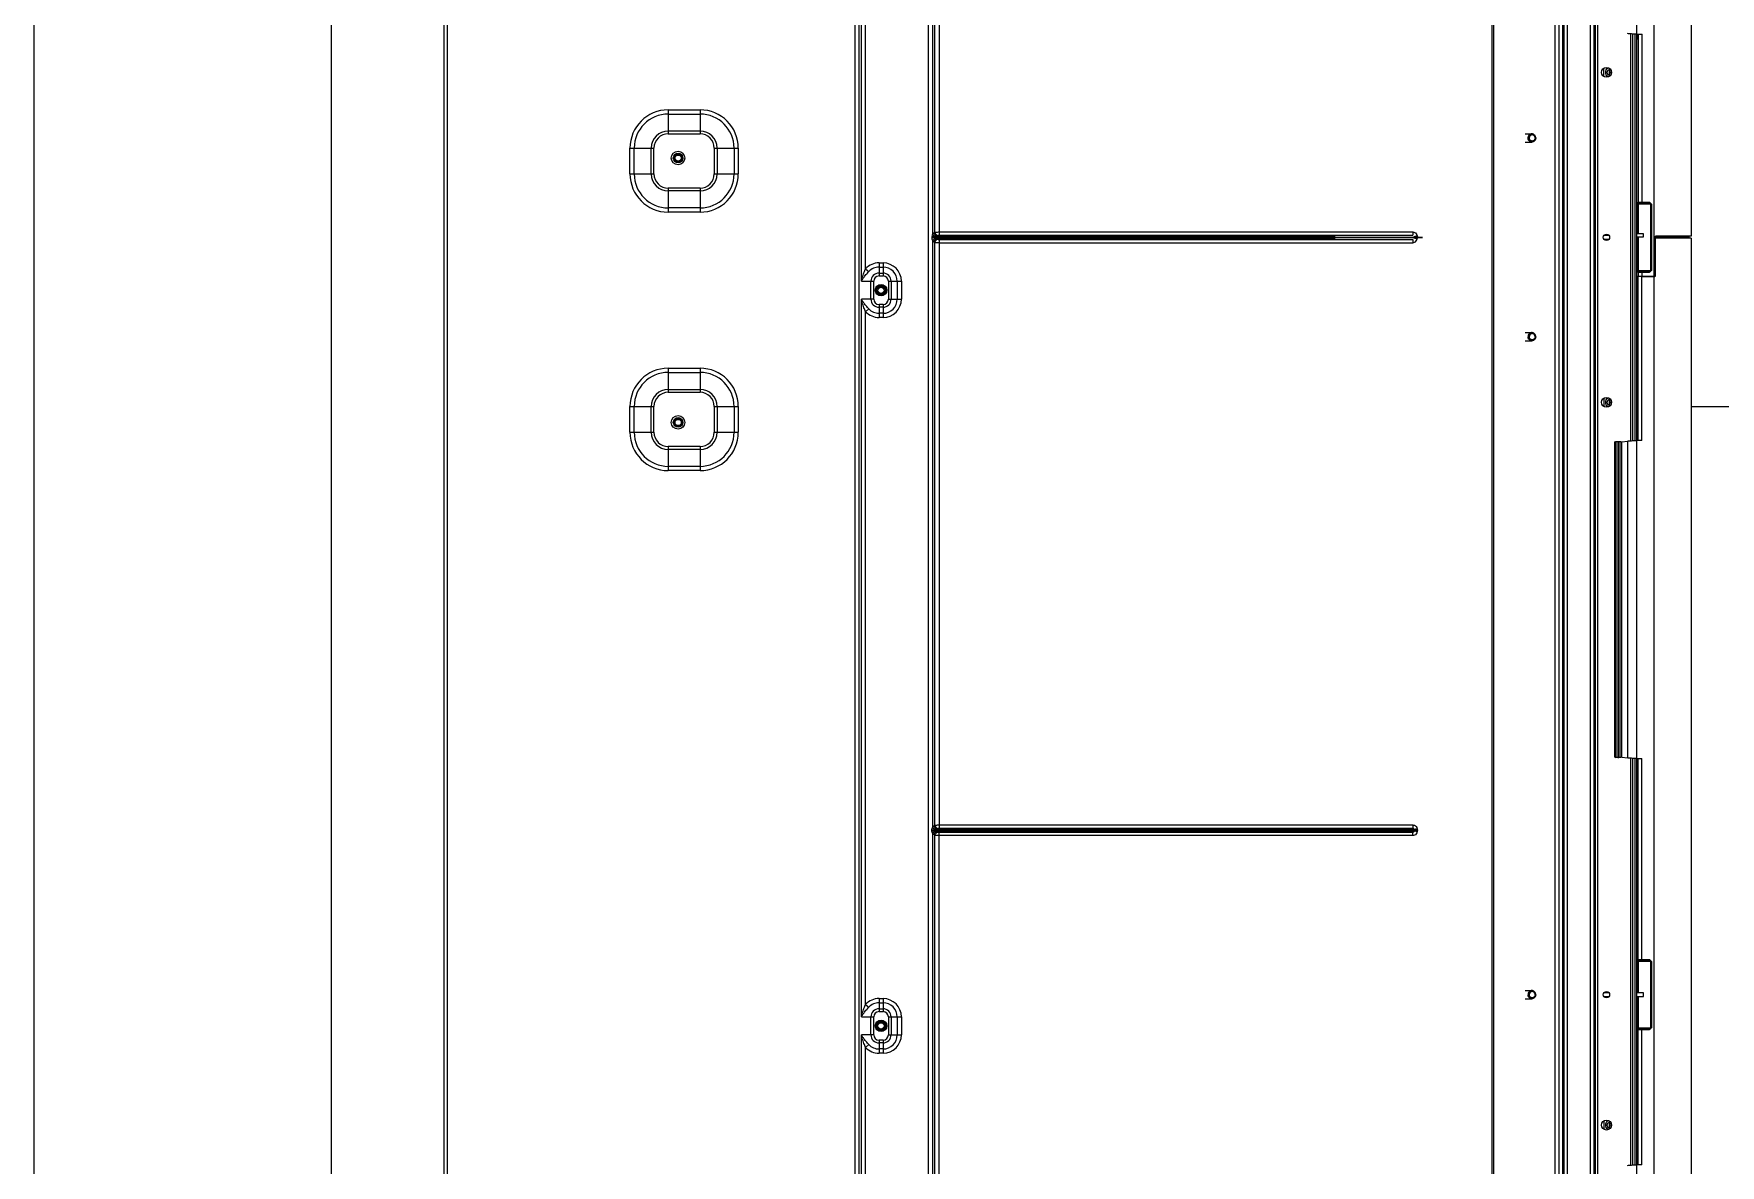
# Model space of a CAD drawing. Extents: x 544 to 914, y -40 to 56.
# Drawn here: x 645.087 to 645.937, y 26.771 to 27.341 of the extents above; entities that cross this region are included whole.
import ezdxf

# ---------------------------------------------------------------- set-up
doc = ezdxf.new("R2010")
doc.units = 0
doc.header["$LTSCALE"] = 0.5
doc.header["$MEASUREMENT"] = 0
doc.layers.get('0').update_dxf_attribs({"linetype": 'CONTINUOUS'})
doc.layers.add('008', color=1, linetype='CONTINUOUS')

# ---------------------------------------------------------------- blocks, each defined once
blk = doc.blocks.new('60k')
at = {"color": 1, "linetype": 'Continuous'}
for p, q in [((326.70579, -35.2721), (325.17654, -35.2721)), ((326.70579, -35.2739), (325.17654, -35.2739)), ((325.84289, -35.36598), (325.85591, -35.36598)), ((325.84289, -35.36598), (325.84289, -35.37808)), ((325.84289, -35.36811), (325.85591, -35.36811)), ((325.85591, -35.36598), (325.85591, -35.37808)), ((325.97313, -35.36598), (325.98615, -35.36598)), ((325.97313, -35.36598), (325.97313, -35.37808)), ((325.97313, -35.36811), (325.98615, -35.36811)), ((325.98615, -35.36598), (325.98615, -35.37808)), ((325.84289, -35.37666), (325.85591, -35.37666)), ((325.84289, -35.37808), (325.85591, -35.37808)), ((325.97313, -35.37666), (325.98615, -35.37666)), ((325.97313, -35.37808), (325.98615, -35.37808)), ((325.8357, -35.38526), (325.82361, -35.38526)), ((325.82361, -35.40129), (325.82361, -35.38526)), ((325.82573, -35.40129), (325.82573, -35.38526)), ((325.83428, -35.40129), (325.83428, -35.38526)), ((325.8357, -35.40129), (325.8357, -35.38526)), ((325.84549, -35.39022), (325.84578, -35.39022)), ((325.8503, -35.39022), (325.84991, -35.39022)), ((325.87519, -35.38526), (325.8631, -35.38526)), ((325.8631, -35.38526), (325.8631, -35.40129)), ((325.86451, -35.38526), (325.86451, -35.40129)), ((325.87306, -35.38526), (325.87306, -35.40129)), ((325.87519, -35.38526), (325.87519, -35.40129)), ((325.96594, -35.38526), (325.95385, -35.38526)), ((325.95385, -35.40129), (325.95385, -35.38526)), ((325.95598, -35.40129), (325.95598, -35.38526)), ((325.96453, -35.40129), (325.96453, -35.38526)), ((325.96594, -35.40129), (325.96594, -35.38526)), ((325.97874, -35.39022), (325.97903, -35.39022)), ((325.98355, -35.39022), (325.98316, -35.39022)), ((326.00543, -35.38526), (325.99334, -35.38526)), ((325.99334, -35.38526), (325.99334, -35.40129)), ((325.99476, -35.38526), (325.99476, -35.40129)), ((326.00331, -35.38526), (326.00331, -35.40129)), ((326.00543, -35.38526), (326.00543, -35.40129)), ((325.8357, -35.40129), (325.82361, -35.40129)), ((325.87519, -35.40129), (325.8631, -35.40129)), ((325.96594, -35.40129), (325.95385, -35.40129)), ((326.00543, -35.40129), (325.99334, -35.40129)), ((325.85591, -35.40848), (325.84289, -35.40848)), ((325.84289, -35.40848), (325.84289, -35.42057)), ((325.85591, -35.40989), (325.84289, -35.40989)), ((325.85591, -35.40848), (325.85591, -35.42057)), ((325.98615, -35.40848), (325.97313, -35.40848)), ((325.97313, -35.40848), (325.97313, -35.42057)), ((325.98615, -35.40989), (325.97313, -35.40989)), ((325.98615, -35.40848), (325.98615, -35.42057)), ((325.85591, -35.41845), (325.84289, -35.41845)), ((325.85591, -35.42057), (325.84289, -35.42057)), ((325.98615, -35.41845), (325.97313, -35.41845)), ((325.98615, -35.42057), (325.97313, -35.42057)), ((326.57836, -35.47925), (325.25889, -35.47925)), ((326.57836, -35.48137), (325.25889, -35.48137)), ((325.25889, -35.48262), (325.53921, -35.48262)), ((325.25889, -35.48474), (325.5329, -35.48474)), ((325.5329, -35.48474), (325.53435, -35.48629)), ((325.53921, -35.48883), (325.53921, -35.48262)), ((325.54823, -35.48262), (325.91001, -35.48262)), ((325.54823, -35.48262), (325.54823, -35.48883)), ((325.55455, -35.48474), (325.5531, -35.48629)), ((325.55455, -35.48474), (325.90369, -35.48474)), ((325.90369, -35.48474), (325.90514, -35.48629)), ((325.91001, -35.48883), (325.91001, -35.48262)), ((325.91902, -35.48262), (326.2808, -35.48262)), ((325.91902, -35.48262), (325.91902, -35.48883)), ((325.92534, -35.48474), (325.92389, -35.48629)), ((325.92534, -35.48474), (326.27448, -35.48474)), ((325.53654, -35.49151), (325.52995, -35.49151)), ((325.52995, -35.49351), (325.52995, -35.49151)), ((325.53208, -35.49351), (325.53208, -35.49151)), ((325.53512, -35.49351), (325.53512, -35.49151)), ((325.53654, -35.49351), (325.53654, -35.49151)), ((325.53921, -35.48742), (325.54823, -35.48742)), ((325.53921, -35.48883), (325.54823, -35.48883)), ((325.54082, -35.49251), (325.54162, -35.49251)), ((325.54663, -35.49251), (325.54583, -35.49251)), ((325.55749, -35.49151), (325.55091, -35.49151)), ((325.55091, -35.49151), (325.55091, -35.49351)), ((325.55233, -35.49151), (325.55233, -35.49351)), ((325.55537, -35.49151), (325.55537, -35.49351)), ((325.55749, -35.49151), (325.55749, -35.49351)), ((325.90733, -35.49151), (325.90075, -35.49151)), ((325.90075, -35.49351), (325.90075, -35.49151)), ((325.90287, -35.49351), (325.90287, -35.49151)), ((325.90591, -35.49351), (325.90591, -35.49151)), ((325.90733, -35.49351), (325.90733, -35.49151)), ((325.91001, -35.48742), (325.91902, -35.48742)), ((325.91001, -35.48883), (325.91902, -35.48883)), ((325.91161, -35.49251), (325.91237, -35.49251)), ((325.91742, -35.49251), (325.91657, -35.49251)), ((325.92828, -35.49151), (325.9217, -35.49151)), ((325.9217, -35.49151), (325.9217, -35.49351)), ((325.92312, -35.49151), (325.92312, -35.49351)), ((325.92616, -35.49151), (325.92616, -35.49351)), ((325.92828, -35.49151), (325.92828, -35.49351)), ((325.53654, -35.49351), (325.52995, -35.49351)), ((325.54823, -35.49619), (325.53921, -35.49619)), ((325.53921, -35.49619), (325.53921, -35.50277)), ((325.54823, -35.49761), (325.53921, -35.49761)), ((325.54823, -35.50065), (325.53921, -35.50065)), ((325.54823, -35.49619), (325.54823, -35.50277)), ((325.55749, -35.49351), (325.55091, -35.49351)), ((325.90733, -35.49351), (325.90075, -35.49351)), ((325.91902, -35.49619), (325.91001, -35.49619)), ((325.91001, -35.49619), (325.91001, -35.50277)), ((325.91902, -35.49761), (325.91001, -35.49761)), ((325.91902, -35.50065), (325.91001, -35.50065)), ((325.91902, -35.49619), (325.91902, -35.50277)), ((325.92828, -35.49351), (325.9217, -35.49351)), ((325.54823, -35.50277), (325.53921, -35.50277)), ((325.91902, -35.50277), (325.91001, -35.50277)), ((326.67353, -35.51631), (325.2088, -35.51631)), ((325.64079, -35.51844), (325.2088, -35.51844)), ((325.6421, -35.51815), (325.64252, -35.51815)), ((325.6421, -35.51815), (325.6421, -35.76046)), ((325.64252, -35.51815), (325.64252, -35.76046)), ((325.93953, -35.51848), (325.64383, -35.51844)), ((325.94138, -35.51815), (325.94095, -35.51815)), ((325.94138, -35.72133), (325.94138, -35.51815)), ((326.23851, -35.51844), (325.94268, -35.51844)), ((325.2088, -35.51968), (325.63981, -35.51968)), ((325.2088, -35.52181), (325.64117, -35.52181)), ((325.63961, -35.76046), (325.63961, -35.52181)), ((325.63981, -35.51968), (325.6401, -35.51919)), ((325.64117, -35.76046), (325.64117, -35.52181)), ((325.64137, -35.52096), (325.64166, -35.52046)), ((325.64166, -35.76046), (325.64166, -35.52046)), ((325.6421, -35.51925), (325.64252, -35.51925)), ((325.64295, -35.52046), (325.64324, -35.52096)), ((325.64295, -35.76046), (325.64295, -35.52046)), ((325.94003, -35.52181), (325.64344, -35.52181)), ((325.64344, -35.52181), (325.64344, -35.76046)), ((325.64451, -35.51919), (325.6448, -35.51968)), ((325.6448, -35.51968), (325.93867, -35.51968)), ((325.64501, -35.52181), (325.64501, -35.76046)), ((325.93847, -35.52181), (325.93847, -35.76051)), ((325.93896, -35.51919), (325.93867, -35.51968)), ((325.94003, -35.52181), (325.94003, -35.76051)), ((325.94052, -35.52046), (325.94023, -35.52096)), ((325.94052, -35.72133), (325.94052, -35.52046)), ((325.94138, -35.51925), (325.94095, -35.51925)), ((325.94095, -35.72133), (325.94095, -35.51925)), ((325.94181, -35.52046), (325.9421, -35.52096)), ((325.94181, -35.72133), (325.94181, -35.52046)), ((326.23889, -35.52181), (325.9423, -35.52181)), ((325.9423, -35.52181), (325.9423, -35.76051)), ((325.94337, -35.51919), (325.94366, -35.51968)), ((325.94366, -35.51968), (326.23753, -35.51968)), ((325.94386, -35.52181), (325.94386, -35.76051)), ((325.94092, -35.76536), (325.94092, -35.72135)), ((325.94117, -35.72133), (325.94117, -35.76534)), ((325.63961, -35.76046), (325.64166, -35.76046)), ((325.64152, -35.76271), (325.64198, -35.76099)), ((325.6421, -35.76046), (325.64252, -35.76046)), ((325.64212, -35.76279), (325.64212, -35.76046)), ((325.64249, -35.76101), (325.64212, -35.76101)), ((325.64249, -35.76279), (325.64212, -35.76279)), ((325.64249, -35.76279), (325.64249, -35.76046)), ((325.6431, -35.76271), (325.64263, -35.76099)), ((325.64501, -35.76046), (325.64295, -35.76046)), ((325.94003, -35.76051), (325.93847, -35.76051)), ((325.94084, -35.761), (325.94043, -35.76274)), ((325.94095, -35.7628), (325.94095, -35.76101)), ((325.94138, -35.7628), (325.94095, -35.7628)), ((325.94138, -35.7628), (325.94138, -35.76101)), ((325.9419, -35.76274), (325.94149, -35.761)), ((325.94386, -35.76051), (325.9423, -35.76051)), ((326.7076, -35.80025), (325.17473, -35.80025)), ((325.17654, -35.80141), (326.70579, -35.80141)), ((325.55738, -35.81716), (325.55738, -35.82048)), ((325.56152, -35.81716), (325.56152, -35.82048)), ((325.889, -35.81716), (325.889, -35.82048)), ((325.89314, -35.81716), (325.89314, -35.82048)), ((325.98919, -35.81716), (325.98919, -35.82048)), ((325.99333, -35.81716), (325.99333, -35.82048)), ((325.17654, -35.83231), (326.70579, -35.83231)), ((326.70579, -35.83402), (325.17654, -35.83402)), ((325.17654, -35.83602), (326.70579, -35.83602)), ((325.17654, -35.83672), (326.70579, -35.83672)), ((325.17654, -35.83852), (326.70579, -35.83852)), ((325.17654, -35.85005), (326.70579, -35.85005)), ((325.17654, -35.85184), (326.70579, -35.85184)), ((325.17654, -35.85263), (326.70579, -35.85263)), ((326.70579, -35.85363), (325.17654, -35.85363)), ((325.4958, -35.85672), (325.49166, -35.85672)), ((325.55789, -35.85775), (325.55831, -35.85775)), ((325.55833, -35.85696), (325.55831, -35.85775)), ((325.55831, -35.85775), (325.55831, -35.85922)), ((325.55845, -35.85685), (325.55845, -35.85934)), ((325.56045, -35.85934), (325.56045, -35.85685)), ((325.56058, -35.85696), (325.56059, -35.85775)), ((325.56059, -35.85775), (325.56101, -35.85775)), ((325.56059, -35.85922), (325.56059, -35.85775)), ((325.86008, -35.85672), (325.85594, -35.85672)), ((325.9396, -35.85775), (325.94002, -35.85775)), ((325.94004, -35.85696), (325.94002, -35.85775)), ((325.94002, -35.85775), (325.94002, -35.85922)), ((325.94016, -35.85685), (325.94016, -35.85934)), ((325.94217, -35.85934), (325.94217, -35.85685)), ((325.94229, -35.85696), (325.94231, -35.85775)), ((325.94231, -35.85922), (325.94231, -35.85775)), ((325.94231, -35.85775), (325.94273, -35.85775)), ((326.02222, -35.85676), (326.02642, -35.85676)), ((325.49494, -35.85942), (325.49252, -35.85942)), ((325.67913, -35.86588), (325.67879, -35.86861)), ((325.67892, -35.86453), (325.67893, -35.8643)), ((325.67894, -35.86378), (325.67893, -35.8643)), ((325.83832, -35.8643), (325.67893, -35.8643)), ((325.83831, -35.86378), (325.67894, -35.86378)), ((325.83826, -35.8653), (325.67899, -35.8653)), ((325.679, -35.86289), (325.67902, -35.86281)), ((325.6792, -35.86231), (325.67902, -35.86281)), ((325.83823, -35.86281), (325.67902, -35.86281)), ((325.67913, -35.86588), (325.83812, -35.86588)), ((325.83805, -35.86231), (325.6792, -35.86231)), ((325.83798, -35.86222), (325.67927, -35.86222)), ((325.83805, -35.86231), (325.83823, -35.86281)), ((325.83811, -35.86578), (325.83812, -35.86588)), ((325.83812, -35.86588), (325.83846, -35.86861)), ((325.83828, -35.86528), (325.83826, -35.8653)), ((325.8383, -35.86356), (325.83831, -35.86378)), ((325.83831, -35.86378), (325.83832, -35.8643)), ((325.85922, -35.85942), (325.8568, -35.85942)), ((326.02551, -35.85944), (326.02313, -35.85944)), ((325.47367, -35.87326), (325.31342, -35.87326)), ((325.47354, -35.87039), (325.67862, -35.87039)), ((325.4736, -35.87136), (325.67857, -35.87136)), ((325.47367, -35.87257), (325.6785, -35.87257)), ((325.47373, -35.87598), (325.47367, -35.87326)), ((325.47367, -35.87335), (325.6785, -35.87335)), ((325.47367, -35.87378), (325.47606, -35.87378)), ((325.47367, -35.87403), (325.54181, -35.87403)), ((325.47622, -35.87335), (325.47606, -35.87378)), ((325.54181, -35.87403), (325.54182, -35.87335)), ((325.54241, -35.87375), (325.5423, -35.87972)), ((325.54231, -35.87452), (325.54233, -35.87335)), ((325.54241, -35.87335), (325.54241, -35.87375)), ((325.54278, -35.87363), (325.54291, -35.87362)), ((325.54291, -35.87423), (325.5428, -35.88027)), ((325.54291, -35.87335), (325.54291, -35.87423)), ((325.54291, -35.87362), (325.55833, -35.87362)), ((325.54291, -35.87423), (325.55834, -35.87423)), ((325.55833, -35.87362), (325.55833, -35.87335)), ((325.55833, -35.87362), (325.55833, -35.87388)), ((325.55852, -35.87335), (325.55852, -35.87679)), ((325.56038, -35.87679), (325.56039, -35.87335)), ((325.56057, -35.87423), (325.56038, -35.87679)), ((325.56057, -35.87362), (325.576, -35.87362)), ((325.56057, -35.87423), (325.576, -35.87423)), ((325.576, -35.87423), (325.576, -35.87335)), ((325.57613, -35.87363), (325.576, -35.87362)), ((325.5761, -35.88027), (325.576, -35.87423)), ((325.5765, -35.87375), (325.5765, -35.87335)), ((325.5766, -35.87972), (325.5765, -35.87375)), ((325.57657, -35.87335), (325.57659, -35.87452)), ((325.57708, -35.87335), (325.57709, -35.87403)), ((325.57709, -35.87403), (325.6785, -35.87403)), ((325.67595, -35.87335), (325.67611, -35.87378)), ((325.67611, -35.87378), (325.6785, -35.87378)), ((325.6785, -35.87326), (325.67844, -35.87598)), ((325.83875, -35.87326), (325.6785, -35.87326)), ((325.83846, -35.86861), (325.67879, -35.86861)), ((325.83863, -35.87039), (326.04371, -35.87039)), ((325.83868, -35.87136), (326.04365, -35.87136)), ((325.83875, -35.87257), (326.04358, -35.87257)), ((325.83881, -35.87598), (325.83875, -35.87326)), ((325.83875, -35.87335), (326.04358, -35.87335)), ((325.83875, -35.87378), (325.84114, -35.87378)), ((325.83875, -35.87403), (325.92163, -35.87403)), ((325.8413, -35.87335), (325.84114, -35.87378)), ((325.92163, -35.87335), (325.92163, -35.88284)), ((325.92163, -35.87421), (325.92352, -35.87421)), ((325.92352, -35.87421), (325.92354, -35.87335)), ((325.92412, -35.87375), (325.92401, -35.87972)), ((325.92402, -35.8747), (325.92405, -35.87335)), ((325.92412, -35.87335), (325.92412, -35.87375)), ((325.9245, -35.87363), (325.92462, -35.87362)), ((325.92462, -35.87423), (325.92451, -35.88027)), ((325.92462, -35.87335), (325.92462, -35.87423)), ((325.92462, -35.87362), (325.94123, -35.87362)), ((325.92462, -35.87423), (325.94124, -35.87423)), ((325.94123, -35.87335), (325.94123, -35.87362)), ((325.94123, -35.87362), (325.94123, -35.87388)), ((325.94123, -35.87418), (325.94124, -35.87423)), ((325.94141, -35.87335), (325.94142, -35.8768)), ((325.94292, -35.8768), (325.94292, -35.87335)), ((325.9431, -35.87423), (325.94292, -35.8768)), ((325.9431, -35.87423), (325.95771, -35.87423)), ((325.94311, -35.87362), (325.95771, -35.87362)), ((325.95771, -35.87423), (325.95771, -35.87335)), ((325.95784, -35.87363), (325.95771, -35.87362)), ((325.95782, -35.88027), (325.95771, -35.87423)), ((325.95821, -35.87375), (325.95821, -35.87335)), ((325.95832, -35.87972), (325.95821, -35.87375)), ((325.95828, -35.87335), (325.95831, -35.8747)), ((325.95879, -35.87335), (325.95881, -35.87421)), ((325.95881, -35.87421), (326.04358, -35.87421)), ((326.04099, -35.87335), (326.04119, -35.87394)), ((326.04119, -35.87394), (326.04358, -35.87394)), ((326.04358, -35.87326), (326.04352, -35.87615)), ((326.20383, -35.87326), (326.04358, -35.87326)), ((325.17573, -35.8822), (326.7068, -35.8822)), ((325.47373, -35.87598), (325.54231, -35.87598)), ((325.5418, -35.87972), (325.5418, -35.87598)), ((325.5418, -35.87972), (325.5423, -35.87972)), ((325.5423, -35.87972), (325.54231, -35.87598)), ((325.5761, -35.88027), (325.5428, -35.88027)), ((325.5428, -35.88076), (325.5428, -35.88027)), ((325.5761, -35.88076), (325.5428, -35.88076)), ((325.55852, -35.87679), (325.56038, -35.87679)), ((325.5761, -35.88076), (325.5761, -35.88027)), ((325.5766, -35.87598), (325.67844, -35.87598)), ((325.5766, -35.87598), (325.5766, -35.87972)), ((325.5771, -35.87972), (325.5766, -35.87972)), ((325.5771, -35.87598), (325.5771, -35.87972)), ((325.83881, -35.87598), (325.92163, -35.87598)), ((325.92146, -35.87615), (325.92145, -35.88241)), ((325.92146, -35.87615), (325.92402, -35.87615)), ((325.92163, -35.88284), (325.94066, -35.88284)), ((325.92183, -35.88283), (325.92195, -35.88285)), ((325.92195, -35.88285), (325.94167, -35.88285)), ((325.92351, -35.87972), (325.92352, -35.87615)), ((325.92351, -35.87972), (325.92401, -35.87972)), ((325.92401, -35.87972), (325.92402, -35.87615)), ((325.92451, -35.88076), (325.92451, -35.88027)), ((325.95782, -35.88027), (325.92451, -35.88027)), ((325.95782, -35.88076), (325.92451, -35.88076)), ((325.94066, -35.90084), (325.94066, -35.88284)), ((325.94117, -35.89985), (325.94117, -35.88285)), ((325.94142, -35.8768), (325.94292, -35.8768)), ((325.94167, -35.90085), (325.94167, -35.88285)), ((325.95782, -35.88076), (325.95782, -35.88027)), ((325.95831, -35.87615), (325.95832, -35.87972)), ((325.95831, -35.87615), (326.04352, -35.87615)), ((325.95882, -35.87972), (325.95832, -35.87972)), ((325.95881, -35.87615), (325.95882, -35.87972)), ((325.17556, -35.90086), (325.94066, -35.90086)), ((325.94167, -35.90086), (326.7068, -35.90086))]:
    blk.add_line(p, q, dxfattribs=at)
for points in [[(325.64181, -35.51972), (325.64185, -35.51959), (325.6419, -35.51948), (325.64195, -35.51939), (325.64199, -35.51931), (325.64204, -35.51927), (325.6421, -35.51925)], [(325.64252, -35.51925), (325.64257, -35.51927), (325.64262, -35.51931), (325.64267, -35.51938), (325.64272, -35.51948), (325.64276, -35.51959), (325.6428, -35.51972)], [(325.6421, -35.76039), (325.64201, -35.76044), (325.64193, -35.76046), (325.64184, -35.76047), (325.64176, -35.76046), (325.64171, -35.76048), (325.64166, -35.7605)], [(325.64212, -35.76101), (325.6421, -35.76101), (325.64208, -35.76101), (325.64205, -35.761), (325.64203, -35.761), (325.64201, -35.761), (325.64198, -35.76099)], [(325.64263, -35.76099), (325.64261, -35.761), (325.64259, -35.761), (325.64256, -35.761), (325.64254, -35.76101), (325.64251, -35.76101), (325.64249, -35.76101)], [(325.64295, -35.76047), (325.6429, -35.76047), (325.64284, -35.76046), (325.64277, -35.76047), (325.64268, -35.76046), (325.6426, -35.76045), (325.64252, -35.76043)], [(325.94043, -35.76274), (325.94052, -35.76276), (325.9406, -35.76277), (325.94069, -35.76278), (325.94078, -35.76279), (325.94087, -35.7628), (325.94095, -35.7628)], [(325.9419, -35.76274), (325.94181, -35.76276), (325.94173, -35.76277), (325.94164, -35.76278), (325.94155, -35.76279), (325.94146, -35.7628), (325.94138, -35.7628)], [(325.67899, -35.8653), (325.67897, -35.86528), (325.67896, -35.8652), (325.67894, -35.86508), (325.67893, -35.86492), (325.67893, -35.86473), (325.67892, -35.86453)], [(325.67894, -35.86378), (325.67895, -35.86356), (325.67896, -35.86335), (325.67897, -35.86317), (325.67899, -35.86301), (325.679, -35.86289)], [(325.67913, -35.86588), (325.67914, -35.86578), (325.67914, -35.86566), (325.67915, -35.86553), (325.67915, -35.8654), (325.67915, -35.8653)], [(325.8381, -35.8653), (325.8381, -35.8654), (325.8381, -35.86553), (325.83811, -35.86566), (325.83811, -35.86578)], [(325.83823, -35.86281), (325.83825, -35.86289), (325.83826, -35.86301), (325.83828, -35.86317), (325.83829, -35.86335), (325.8383, -35.86356)], [(325.83832, -35.8643), (325.83832, -35.86453), (325.83832, -35.86474), (325.83832, -35.86493), (325.83831, -35.86509), (325.83829, -35.86521), (325.83828, -35.86528)], [(325.54181, -35.87403), (325.54194, -35.87405), (325.54206, -35.8741), (325.54217, -35.87418), (325.54225, -35.87428), (325.5423, -35.87439), (325.54231, -35.87452)], [(325.54241, -35.87375), (325.54243, -35.87371), (325.54248, -35.87368), (325.54256, -35.87366), (325.54266, -35.87364), (325.54278, -35.87363)], [(325.54291, -35.87423), (325.54278, -35.87421), (325.54266, -35.87417), (325.54255, -35.87409), (325.54247, -35.87399), (325.54242, -35.87387), (325.54241, -35.87375)], [(325.55833, -35.87388), (325.55833, -35.874), (325.55834, -35.87411), (325.55834, -35.87418), (325.55834, -35.87423)], [(325.56057, -35.87423), (325.56057, -35.87418), (325.56057, -35.87411), (325.56057, -35.874), (325.56057, -35.87388), (325.56057, -35.87376), (325.56057, -35.87335)], [(325.5765, -35.87375), (325.57648, -35.87387), (325.57643, -35.87399), (325.57635, -35.87409), (325.57625, -35.87417), (325.57613, -35.87421), (325.576, -35.87423)], [(325.5765, -35.87375), (325.57648, -35.87371), (325.57643, -35.87368), (325.57635, -35.87366), (325.57625, -35.87364), (325.57613, -35.87363)], [(325.57709, -35.87403), (325.57696, -35.87405), (325.57684, -35.8741), (325.57674, -35.87418), (325.57666, -35.87428), (325.57661, -35.87439), (325.57659, -35.87452)], [(325.92352, -35.87421), (325.92365, -35.87423), (325.92377, -35.87428), (325.92388, -35.87435), (325.92396, -35.87445), (325.92401, -35.87457), (325.92402, -35.8747)], [(325.92412, -35.87375), (325.92414, -35.87371), (325.92419, -35.87368), (325.92427, -35.87366), (325.92438, -35.87364), (325.9245, -35.87363)], [(325.92462, -35.87423), (325.92449, -35.87421), (325.92437, -35.87417), (325.92427, -35.87409), (325.92419, -35.87399), (325.92414, -35.87387), (325.92412, -35.87375)], [(325.94123, -35.87388), (325.94123, -35.874), (325.94123, -35.87411), (325.94123, -35.87418)], [(325.9431, -35.87423), (325.9431, -35.87418), (325.9431, -35.87411), (325.94311, -35.874), (325.94311, -35.87388), (325.94311, -35.87376), (325.94311, -35.87335)], [(325.95821, -35.87375), (325.95819, -35.87387), (325.95814, -35.87399), (325.95806, -35.87409), (325.95796, -35.87417), (325.95784, -35.87421), (325.95771, -35.87423)], [(325.95821, -35.87375), (325.95819, -35.87371), (325.95814, -35.87368), (325.95806, -35.87366), (325.95796, -35.87364), (325.95784, -35.87363)], [(325.95881, -35.87421), (325.95868, -35.87423), (325.95856, -35.87428), (325.95845, -35.87435), (325.95837, -35.87445), (325.95832, -35.87457), (325.95831, -35.8747)], [(325.5428, -35.88027), (325.54267, -35.88025), (325.54255, -35.88019), (325.54244, -35.8801), (325.54237, -35.87999), (325.54232, -35.87986), (325.5423, -35.87972)], [(325.5766, -35.87972), (325.57659, -35.87986), (325.57654, -35.87999), (325.57646, -35.8801), (325.57636, -35.88019), (325.57624, -35.88025), (325.5761, -35.88027)], [(325.92145, -35.88241), (325.92147, -35.88252), (325.92152, -35.88263), (325.9216, -35.88272)], [(325.9216, -35.88272), (325.92171, -35.88279), (325.92183, -35.88283)], [(325.92451, -35.88027), (325.92438, -35.88025), (325.92426, -35.88019), (325.92416, -35.8801), (325.92408, -35.87999), (325.92403, -35.87986), (325.92401, -35.87972)], [(325.95832, -35.87972), (325.9583, -35.87986), (325.95825, -35.87999), (325.95818, -35.8801), (325.95807, -35.88019), (325.95795, -35.88025), (325.95782, -35.88027)]]:
    blk.add_lwpolyline(points, dxfattribs=at)
for centre, radius in [((325.8479, -35.39022), 0.00341), ((325.8479, -35.39022), 0.0024), ((325.84785, -35.39027), 0.00207), ((325.84785, -35.39027), 0.00157), ((325.98114, -35.39022), 0.00341), ((325.98114, -35.39022), 0.0024), ((325.98109, -35.39027), 0.00207), ((325.98109, -35.39027), 0.00157), ((325.54372, -35.49251), 0.00291), ((325.54372, -35.49251), 0.0024), ((325.54372, -35.49251), 0.0021), ((325.54372, -35.49251), 0.0016), ((325.91452, -35.49251), 0.00291), ((325.91452, -35.49251), 0.0024), ((325.91447, -35.49251), 0.0021), ((325.91447, -35.49251), 0.0016), ((325.49373, -35.85811), 0.0025), ((325.55945, -35.8581), 0.0016), ((325.85801, -35.85811), 0.0025), ((325.94117, -35.8581), 0.0016), ((326.02432, -35.85811), 0.0025)]:
    blk.add_circle(centre, radius, dxfattribs=at)
for centre, radius, start, end in [((325.84289, -35.38526), 0.01928, 90, 180), ((325.84289, -35.38526), 0.01715, 90, 180), ((325.85591, -35.38526), 0.01928, 0, 90), ((325.85591, -35.38526), 0.01715, 0, 90), ((325.97313, -35.38526), 0.01928, 90, 180), ((325.97313, -35.38526), 0.01715, 90, 180), ((325.98615, -35.38526), 0.01928, 0, 90), ((325.98615, -35.38526), 0.01715, 0, 90), ((325.84289, -35.38526), 0.0086, 90, 180), ((325.84289, -35.38526), 0.00718, 90, 180), ((325.85591, -35.38526), 0.0086, 0, 90), ((325.85591, -35.38526), 0.00718, 0, 90), ((325.97313, -35.38526), 0.0086, 90, 180), ((325.97313, -35.38526), 0.00718, 90, 180), ((325.98615, -35.38526), 0.0086, 0, 90), ((325.98615, -35.38526), 0.00718, 0, 90), ((325.84289, -35.40129), 0.01928, 180, 270), ((325.84289, -35.40129), 0.01715, 180, 270), ((325.84289, -35.40129), 0.0086, 180, 270), ((325.84289, -35.40129), 0.00718, 180, 270), ((325.85591, -35.40129), 0.01928, 270, 0), ((325.85591, -35.40129), 0.0086, 270, 0), ((325.85591, -35.40129), 0.00718, 270, 0), ((325.85591, -35.40129), 0.01715, 270, 0), ((325.97313, -35.40129), 0.01928, 180, 270), ((325.97313, -35.40129), 0.01715, 180, 270), ((325.97313, -35.40129), 0.0086, 180, 270), ((325.97313, -35.40129), 0.00718, 180, 270), ((325.98615, -35.40129), 0.01928, 270, 0), ((325.98615, -35.40129), 0.0086, 270, 0), ((325.98615, -35.40129), 0.00718, 270, 0), ((325.98615, -35.40129), 0.01715, 270, 0), ((325.53921, -35.49151), 0.00926, 133.02072, 180), ((325.54823, -35.49151), 0.00926, 0, 46.97928), ((325.91001, -35.49151), 0.00926, 133.02072, 180), ((325.91902, -35.49151), 0.00926, 0, 46.97928), ((325.53921, -35.49151), 0.00713, 133.02072, 180), ((325.53921, -35.49151), 0.00409, 90, 180), ((325.53921, -35.49151), 0.00268, 90, 180), ((325.54823, -35.49151), 0.00409, 0, 90), ((325.54823, -35.49151), 0.00268, 0, 90), ((325.54823, -35.49151), 0.00713, 0, 46.97928), ((325.91001, -35.49151), 0.00713, 133.02072, 180), ((325.91001, -35.49151), 0.00409, 90, 180), ((325.91001, -35.49151), 0.00268, 90, 180), ((325.91902, -35.49151), 0.00409, 0, 90), ((325.91902, -35.49151), 0.00268, 0, 90), ((325.91902, -35.49151), 0.00713, 0, 46.97928), ((325.53921, -35.49351), 0.00926, 180, 270), ((325.53921, -35.49351), 0.00713, 180, 270), ((325.53921, -35.49351), 0.00409, 180, 270), ((325.53921, -35.49351), 0.00268, 180, 270), ((325.54823, -35.49351), 0.00713, 270, 0), ((325.54823, -35.49351), 0.00926, 270, 0), ((325.54823, -35.49351), 0.00409, 270, 0), ((325.54823, -35.49351), 0.00268, 270, 0), ((325.91001, -35.49351), 0.00926, 180, 270), ((325.91001, -35.49351), 0.00713, 180, 270), ((325.91001, -35.49351), 0.00409, 180, 270), ((325.91001, -35.49351), 0.00268, 180, 270), ((325.91902, -35.49351), 0.00713, 270, 0), ((325.91902, -35.49351), 0.00926, 270, 0), ((325.91902, -35.49351), 0.00409, 270, 0), ((325.91902, -35.49351), 0.00268, 270, 0)]:
    blk.add_arc(centre, radius, start, end, dxfattribs=at)
for points in [[(325.5329, -35.48474), (325.53384, -35.48432), (325.53491, -35.48389), (325.53614, -35.48345), (325.53757, -35.48302), (325.53921, -35.48262)], [(325.53435, -35.48629), (325.53506, -35.48564), (325.53587, -35.48493), (325.5368, -35.48418), (325.53791, -35.4834), (325.53921, -35.48262)], [(325.54823, -35.48262), (325.54986, -35.48302), (325.55128, -35.48344), (325.55252, -35.48388), (325.55361, -35.48432), (325.55455, -35.48474)], [(325.54823, -35.48262), (325.54952, -35.48339), (325.55062, -35.48417), (325.55156, -35.48492), (325.55238, -35.48563), (325.5531, -35.48629)], [(325.90369, -35.48474), (325.90463, -35.48432), (325.9057, -35.48389), (325.90693, -35.48345), (325.90836, -35.48302), (325.91001, -35.48262)], [(325.90514, -35.48629), (325.90586, -35.48564), (325.90666, -35.48493), (325.9076, -35.48418), (325.9087, -35.4834), (325.91001, -35.48262)], [(325.91902, -35.48262), (325.92065, -35.48302), (325.92207, -35.48344), (325.92332, -35.48388), (325.9244, -35.48432), (325.92534, -35.48474)], [(325.91902, -35.48262), (325.92031, -35.48339), (325.92141, -35.48417), (325.92236, -35.48492), (325.92317, -35.48563), (325.92389, -35.48629)], [(325.6401, -35.51919), (325.64052, -35.51866), (325.6408, -35.51855)], [(325.64079, -35.51844), (325.64163, -35.51819), (325.64203, -35.51829)], [(325.64079, -35.51844), (325.64153, -35.51923), (325.64181, -35.51972)], [(325.64252, -35.51815), (325.64342, -35.51829), (325.64376, -35.51851)], [(325.64383, -35.51844), (325.64308, -35.51923), (325.6428, -35.51972)], [(325.64383, -35.51844), (325.64432, -35.5189), (325.64441, -35.51919)], [(325.93953, -35.51848), (325.93911, -35.51896), (325.939, -35.5192)], [(325.94064, -35.51982), (325.94033, -35.51933), (325.93994, -35.51888), (325.9395, -35.51854)], [(325.94095, -35.51815), (325.93994, -35.51833), (325.93963, -35.51854)], [(325.94095, -35.51925), (325.94095, -35.51849), (325.94095, -35.51815)], [(325.94268, -35.51844), (325.94187, -35.51819), (325.94146, -35.5183)], [(325.94268, -35.51844), (325.94192, -35.51922), (325.94167, -35.51975)], [(325.94268, -35.51844), (325.94319, -35.51892), (325.94329, -35.5192)], [(325.63961, -35.52181), (325.63963, -35.52104), (325.6397, -35.5203), (325.63981, -35.51968)], [(325.63981, -35.51968), (325.64047, -35.51998), (325.64102, -35.52043), (325.64137, -35.52096)], [(325.6401, -35.51919), (325.64076, -35.51948), (325.64131, -35.51993), (325.64166, -35.52046)], [(325.64117, -35.52181), (325.64126, -35.52121), (325.64143, -35.52104)], [(325.64166, -35.52046), (325.64181, -35.51972)], [(325.6428, -35.51972), (325.64295, -35.52046)], [(325.64451, -35.51919), (325.64386, -35.51948), (325.64331, -35.51993), (325.64295, -35.52046)], [(325.6448, -35.51968), (325.64415, -35.51998), (325.6436, -35.52043), (325.64324, -35.52096)], [(325.64324, -35.52096), (325.64342, -35.5215), (325.64336, -35.52177)], [(325.6448, -35.51968), (325.64491, -35.5203), (325.64498, -35.52104), (325.64501, -35.52181)], [(325.93867, -35.51968), (325.93856, -35.52029), (325.93849, -35.52102), (325.93847, -35.52181)], [(325.94023, -35.52096), (325.93988, -35.52043), (325.93933, -35.51998), (325.93867, -35.51968)], [(325.94052, -35.52046), (325.94016, -35.51993), (325.93961, -35.51948), (325.93896, -35.51919)], [(325.94023, -35.52096), (325.94005, -35.5215), (325.94012, -35.52176)], [(325.94064, -35.51982), (325.94052, -35.52046)], [(325.94095, -35.51925), (325.94064, -35.51982)], [(325.94167, -35.51975), (325.94138, -35.51925)], [(325.94167, -35.51975), (325.94181, -35.52046)], [(325.94337, -35.51919), (325.94272, -35.51948), (325.94217, -35.51993), (325.94181, -35.52046)], [(325.94366, -35.51968), (325.94301, -35.51998), (325.94246, -35.52043), (325.9421, -35.52096)], [(325.9421, -35.52096), (325.94228, -35.5215), (325.94222, -35.52177)], [(325.94366, -35.51968), (325.94377, -35.5203), (325.94384, -35.52104), (325.94386, -35.52181)], [(325.64152, -35.76271), (325.64046, -35.76218), (325.63982, -35.76137), (325.63961, -35.76046)], [(325.64198, -35.76099), (325.64135, -35.76076), (325.6414, -35.76059)], [(325.64212, -35.76279), (325.64152, -35.76271)], [(325.64198, -35.76099), (325.64165, -35.76046)], [(325.6431, -35.76271), (325.64249, -35.76279)], [(325.64263, -35.76099), (325.64297, -35.76046)], [(325.64344, -35.76046), (325.64287, -35.76094), (325.64267, -35.76092)], [(325.64501, -35.76046), (325.6448, -35.76137), (325.64415, -35.76218), (325.6431, -35.76271)], [(325.93847, -35.76051), (325.93868, -35.76142), (325.93936, -35.76223), (325.94043, -35.76274)], [(325.94386, -35.76051), (325.94365, -35.76142), (325.94298, -35.76223), (325.9419, -35.76274)], [(325.55738, -35.82048), (325.55742, -35.8201), (325.55754, -35.81974), (325.55773, -35.8194), (325.55799, -35.81911), (325.5583, -35.81887), (325.55866, -35.81869), (325.55905, -35.81858), (325.55945, -35.81854)], [(325.55945, -35.82243), (325.55905, -35.82239), (325.55866, -35.82228), (325.5583, -35.8221), (325.55799, -35.82186), (325.55773, -35.82156), (325.55754, -35.82123), (325.55742, -35.82086), (325.55738, -35.82048)], [(325.55945, -35.82213), (325.5591, -35.82209), (325.55877, -35.82198), (325.55848, -35.82181), (325.55823, -35.82157), (325.55804, -35.82129), (325.55792, -35.82098), (325.55788, -35.82065), (325.55792, -35.82033), (325.55804, -35.82001), (325.55823, -35.81973), (325.55848, -35.8195), (325.55877, -35.81933), (325.5591, -35.81922), (325.55945, -35.81918)], [(325.56152, -35.82048), (325.56148, -35.8201), (325.56136, -35.81974), (325.56117, -35.8194), (325.56092, -35.81911), (325.5606, -35.81887), (325.56024, -35.81869), (325.55986, -35.81858), (325.55945, -35.81854)], [(325.55945, -35.82213), (325.5598, -35.82209), (325.56013, -35.82198), (325.56043, -35.82181), (325.56068, -35.82157), (325.56087, -35.82129), (325.56098, -35.82098), (325.56102, -35.82065), (325.56098, -35.82033), (325.56087, -35.82001), (325.56068, -35.81973), (325.56043, -35.8195), (325.56013, -35.81933), (325.5598, -35.81922), (325.55945, -35.81918)], [(325.55945, -35.82243), (325.55986, -35.82239), (325.56024, -35.82228), (325.5606, -35.8221), (325.56092, -35.82186), (325.56117, -35.82156), (325.56136, -35.82123), (325.56148, -35.82086), (325.56152, -35.82048)], [(325.889, -35.82048), (325.88904, -35.8201), (325.88916, -35.81974), (325.88935, -35.8194), (325.88961, -35.81911), (325.88992, -35.81887), (325.89028, -35.81869), (325.89067, -35.81858), (325.89107, -35.81854)], [(325.89107, -35.82243), (325.89067, -35.82239), (325.89028, -35.82228), (325.88992, -35.8221), (325.88961, -35.82186), (325.88935, -35.82156), (325.88916, -35.82123), (325.88904, -35.82086), (325.889, -35.82048)], [(325.89107, -35.82213), (325.89072, -35.82209), (325.89039, -35.82198), (325.89009, -35.82181), (325.88985, -35.82157), (325.88966, -35.82129), (325.88954, -35.82098), (325.8895, -35.82065), (325.88954, -35.82033), (325.88966, -35.82001), (325.88985, -35.81973), (325.89009, -35.8195), (325.89039, -35.81933), (325.89072, -35.81922), (325.89107, -35.81918)], [(325.89314, -35.82048), (325.8931, -35.8201), (325.89298, -35.81974), (325.89279, -35.8194), (325.89254, -35.81911), (325.89222, -35.81887), (325.89186, -35.81869), (325.89148, -35.81858), (325.89107, -35.81854)], [(325.89107, -35.82213), (325.89142, -35.82209), (325.89175, -35.82198), (325.89205, -35.82181), (325.8923, -35.82157), (325.89248, -35.82129), (325.8926, -35.82098), (325.89264, -35.82065), (325.8926, -35.82033), (325.89248, -35.82001), (325.8923, -35.81973), (325.89205, -35.8195), (325.89175, -35.81933), (325.89142, -35.81922), (325.89107, -35.81918)], [(325.89107, -35.82243), (325.89148, -35.82239), (325.89186, -35.82228), (325.89222, -35.8221), (325.89254, -35.82186), (325.89279, -35.82156), (325.89298, -35.82123), (325.8931, -35.82086), (325.89314, -35.82048)], [(325.98919, -35.82048), (325.98923, -35.8201), (325.98935, -35.81974), (325.98954, -35.8194), (325.9898, -35.81911), (325.99011, -35.81887), (325.99047, -35.81869), (325.99086, -35.81858), (325.99126, -35.81854)], [(325.99126, -35.82243), (325.99086, -35.82239), (325.99047, -35.82228), (325.99011, -35.8221), (325.9898, -35.82186), (325.98954, -35.82156), (325.98935, -35.82123), (325.98923, -35.82086), (325.98919, -35.82048)], [(325.99126, -35.82213), (325.99091, -35.82209), (325.99058, -35.82198), (325.99028, -35.82181), (325.99003, -35.82157), (325.98985, -35.82129), (325.98973, -35.82098), (325.98969, -35.82065), (325.98973, -35.82033), (325.98985, -35.82001), (325.99003, -35.81973), (325.99028, -35.8195), (325.99058, -35.81933), (325.99091, -35.81922), (325.99126, -35.81918)], [(325.99333, -35.82048), (325.99329, -35.8201), (325.99317, -35.81974), (325.99298, -35.8194), (325.99272, -35.81911), (325.99241, -35.81887), (325.99205, -35.81869), (325.99166, -35.81858), (325.99126, -35.81854)], [(325.99126, -35.82213), (325.99161, -35.82209), (325.99194, -35.82198), (325.99224, -35.82181), (325.99249, -35.82157), (325.99267, -35.82129), (325.99279, -35.82098), (325.99283, -35.82065), (325.99279, -35.82033), (325.99267, -35.82001), (325.99249, -35.81973), (325.99224, -35.8195), (325.99194, -35.81933), (325.99161, -35.81922), (325.99126, -35.81918)], [(325.99126, -35.82243), (325.99166, -35.82239), (325.99205, -35.82228), (325.99241, -35.8221), (325.99272, -35.82186), (325.99298, -35.82156), (325.99317, -35.82123), (325.99329, -35.82086), (325.99333, -35.82048)], [(325.49139, -35.85898), (325.49185, -35.85843)], [(325.49185, -35.85843), (325.492, -35.8583), (325.49311, -35.85777)], [(325.49196, -35.85996), (325.49241, -35.85903), (325.49282, -35.8587)], [(325.49282, -35.8587), (325.49307, -35.85858)], [(325.49307, -35.85858), (325.49332, -35.8585), (325.49439, -35.85858)], [(325.49311, -35.85777), (325.49435, -35.85777)], [(325.49435, -35.85777), (325.49546, -35.8583), (325.49561, -35.85843)], [(325.49439, -35.85858), (325.49463, -35.8587)], [(325.49463, -35.8587), (325.4955, -35.85996)], [(325.49561, -35.85843), (325.49607, -35.85898)], [(325.85567, -35.85898), (325.85613, -35.85843)], [(325.85613, -35.85843), (325.85628, -35.8583), (325.85739, -35.85777)], [(325.85624, -35.85996), (325.85669, -35.85903), (325.8571, -35.8587)], [(325.8571, -35.8587), (325.85735, -35.85858)], [(325.85735, -35.85858), (325.85761, -35.8585), (325.85867, -35.85858)], [(325.85739, -35.85777), (325.85863, -35.85777)], [(325.85863, -35.85777), (325.85974, -35.8583), (325.85989, -35.85843)], [(325.85867, -35.85858), (325.85891, -35.8587)], [(325.85891, -35.8587), (325.85978, -35.85996)], [(325.85989, -35.85843), (325.86035, -35.85898)], [(326.02198, -35.85898), (326.02244, -35.85843)], [(326.02244, -35.85843), (326.02259, -35.8583), (326.0237, -35.85778)], [(326.02255, -35.85996), (326.023, -35.85903), (326.02341, -35.8587)], [(326.02341, -35.8587), (326.02366, -35.85858)], [(326.02366, -35.85858), (326.02392, -35.8585), (326.02498, -35.85858)], [(326.0237, -35.85778), (326.02494, -35.85778)], [(326.02494, -35.85778), (326.02605, -35.8583), (326.0262, -35.85843)], [(326.02498, -35.85858), (326.02522, -35.85871)], [(326.02522, -35.85871), (326.02609, -35.85996)], [(326.0262, -35.85843), (326.02666, -35.85898)], [(325.49296, -35.85969), (325.49232, -35.85915)], [(325.49373, -35.8599), (325.49333, -35.85984), (325.49296, -35.85969)], [(325.49451, -35.85972), (325.49373, -35.8599)], [(325.49517, -35.85917), (325.49485, -35.85951), (325.49451, -35.85972)], [(325.6792, -35.86231), (325.67926, -35.86223)], [(325.67926, -35.86223), (325.67927, -35.86223)], [(325.838, -35.86221), (325.83805, -35.86231)], [(325.85724, -35.85969), (325.8566, -35.85915)], [(325.85801, -35.8599), (325.85761, -35.85984), (325.85724, -35.85969)], [(325.85879, -35.85972), (325.85801, -35.8599)], [(325.85945, -35.85917), (325.85913, -35.85951), (325.85879, -35.85972)], [(326.02355, -35.85969), (326.02291, -35.85915)], [(326.02432, -35.8599), (326.02392, -35.85984), (326.02355, -35.85969)], [(326.0251, -35.85972), (326.02432, -35.8599)], [(326.02576, -35.85917), (326.02544, -35.85951), (326.0251, -35.85972)], [(325.47338, -35.86861), (325.47351, -35.86992), (325.47361, -35.87151), (325.47364, -35.87237)], [(325.47364, -35.87237), (325.47367, -35.87326)], [(325.5418, -35.87598), (325.54181, -35.87475)], [(325.54181, -35.87475), (325.54181, -35.87442), (325.54182, -35.87403)], [(325.54231, -35.87598), (325.54231, -35.87481), (325.54232, -35.87452)], [(325.57659, -35.87452), (325.5766, -35.87598)], [(325.57709, -35.87403), (325.5771, -35.87513), (325.5771, -35.87598)], [(325.6785, -35.87326), (325.67852, -35.87237)], [(325.67852, -35.87237), (325.67856, -35.87151), (325.67866, -35.86992), (325.67879, -35.86861)], [(325.83846, -35.86861), (325.83859, -35.86992), (325.83869, -35.87151), (325.83873, -35.87237)], [(325.83873, -35.87237), (325.83875, -35.87326)], [(325.92146, -35.8755), (325.92146, -35.87492), (325.92147, -35.87448)], [(325.92146, -35.87582), (325.92146, -35.8755)], [(325.92352, -35.87493), (325.92352, -35.87461), (325.92353, -35.87421)], [(325.92352, -35.87615), (325.92352, -35.87493)], [(325.92402, -35.87615), (325.92402, -35.87499), (325.92403, -35.8747)], [(325.95831, -35.8747), (325.95831, -35.87615)], [(325.95881, -35.87421), (325.95881, -35.87531), (325.95882, -35.87615)], [(326.04358, -35.87326), (326.04361, -35.87237)], [(326.04361, -35.87237), (326.04364, -35.87151), (326.04374, -35.86992), (326.04387, -35.86861)], [(325.5428, -35.88076), (325.5418, -35.87972)], [(325.57638, -35.8807), (325.5761, -35.88076)], [(325.5771, -35.87972), (325.57638, -35.8807)], [(325.92146, -35.87615), (325.92146, -35.87582)], [(325.92451, -35.88076), (325.92351, -35.87972)], [(325.9581, -35.8807), (325.95782, -35.88076)], [(325.95882, -35.87972), (325.9581, -35.8807)], [(325.94066, -35.89985), (325.94117, -35.89985)], [(325.94117, -35.89985), (325.94167, -35.89985)]]:
    blk.add_spline(points, degree=3, dxfattribs=at)

msp = doc.modelspace()

# ---------------------------------------------------------------- linework, layer by layer
at = {"color": 2}
msp.add_line((646.22182, 27.15318), (645.92277, 27.15305), dxfattribs=at)
at = {"layer": '008', "color": 8}
for p, q in [((645.08742, 32.49519), (645.08742, 23.54519)), ((645.23742, 23.44519), (645.23742, 29.44519))]:
    msp.add_line(p, q, dxfattribs=at)

# ---------------------------------------------------------------- block references
at = {"rotation": 90}
msp.add_blockref('60k', (610.02191, -298.70274), dxfattribs=at)

doc.saveas('drawing.dxf')
